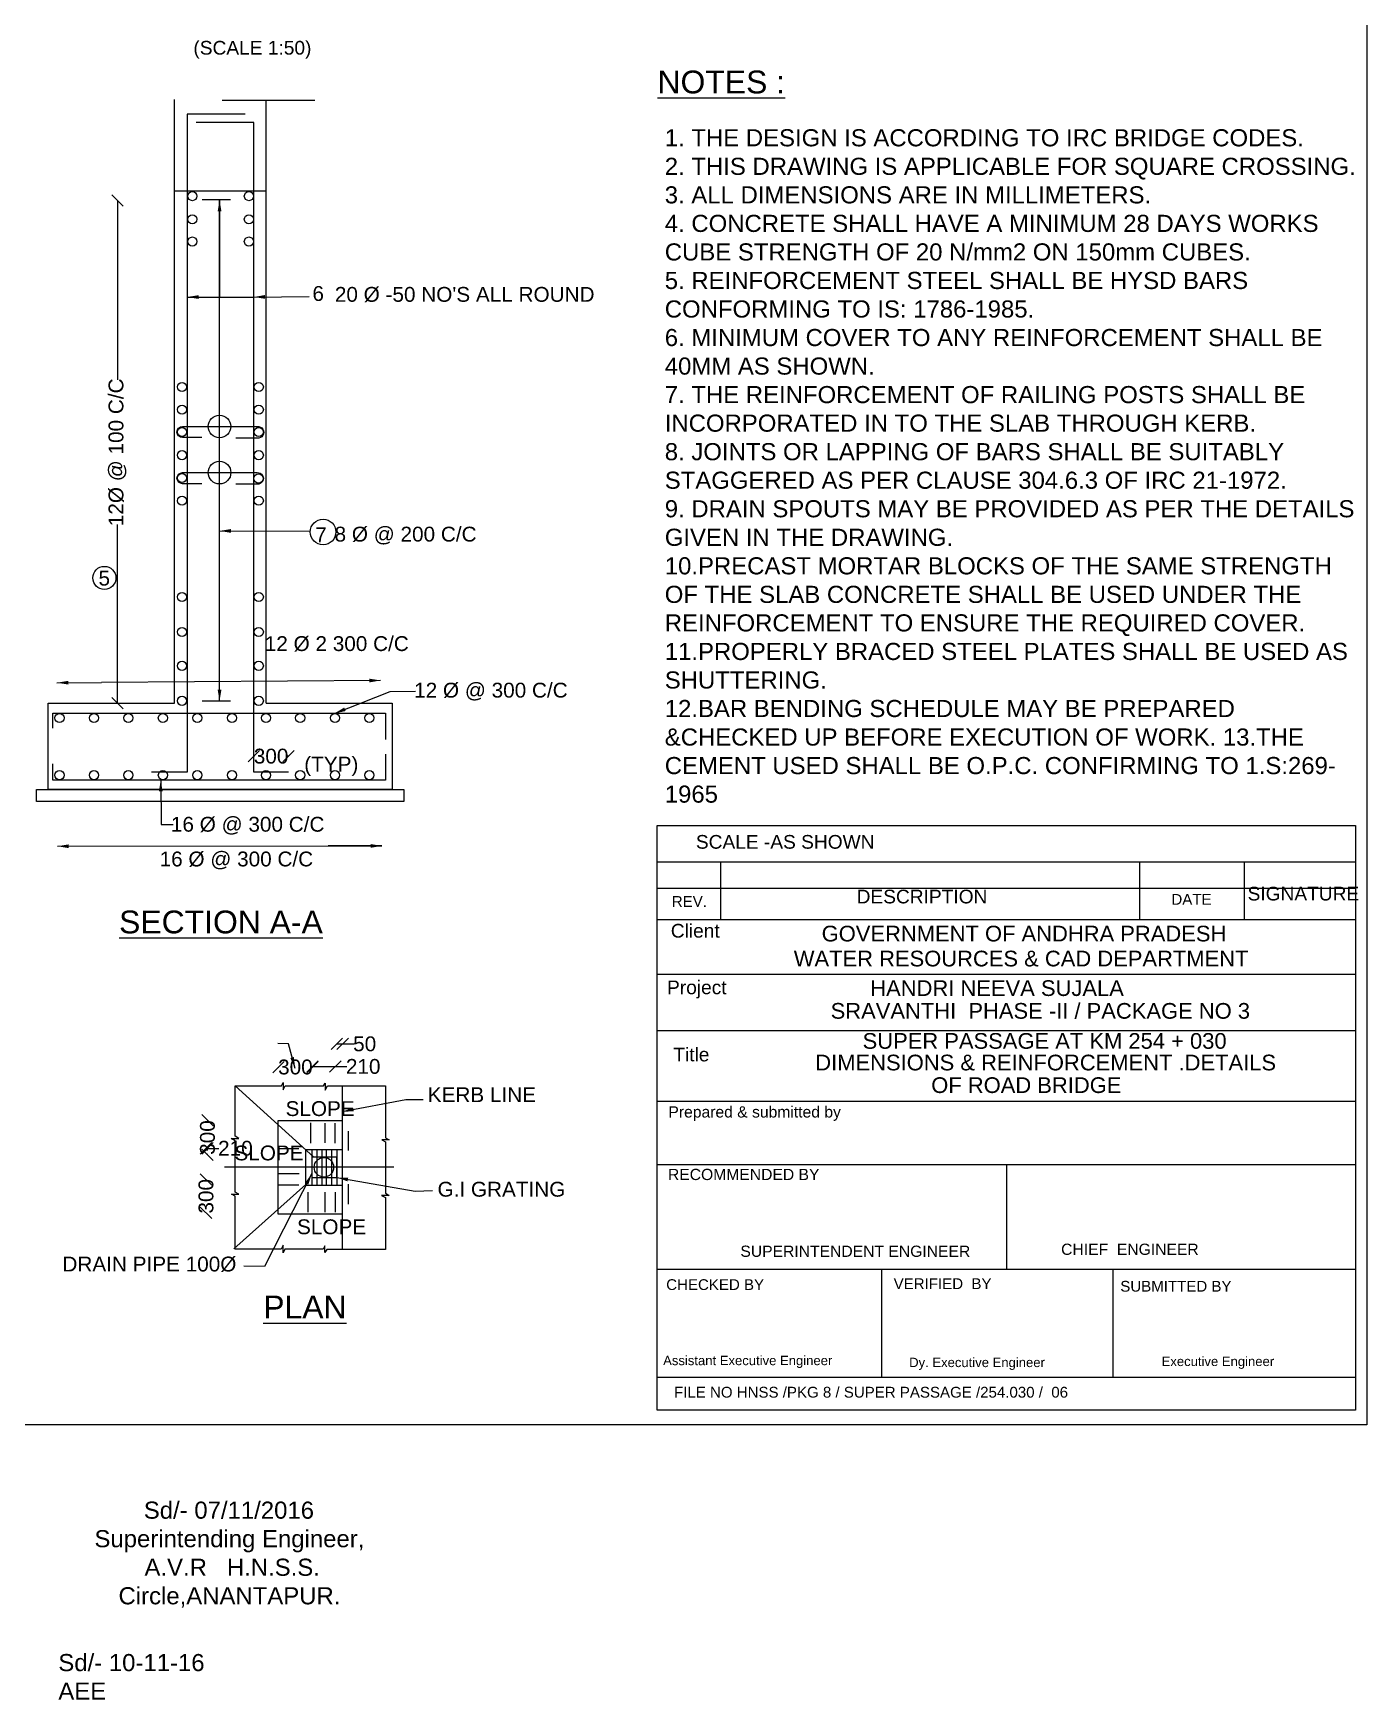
# Model space of a CAD drawing. Header units: millimetres. Extents: x 5124 to 2776411, y 2311 to 44880200.
# Drawn here: x 2764729 to 2776411, y 44857106 to 44871707 of the extents above; entities that cross this region are included whole.
import ezdxf

# ---------------------------------------------------------------- set-up
doc = ezdxf.new("R2010")
doc.units = ezdxf.units.MM
doc.header["$MEASUREMENT"] = 0
for name, color, linetype in [('DIMENSION', 7, 'Continuous'), ('DRAWING', 2, 'Continuous'), ('TEXT', 7, 'Continuous')]:
    doc.layers.add(name, color=color, linetype=linetype)
doc.styles.get("Standard").update_dxf_attribs({"font": 'arial.ttf', "height": 130})
doc.dimstyles.get("Standard").update_dxf_attribs({"dimtxt": 130, "dimasz": 100, "dimexe": 0.18, "dimexo": 0.0625, "dimgap": 0.09, "dimtad": 0, "dimdec": 0, "dimzin": 0, "dimdsep": 46, "dimtxsty": 'Standard', "dimblk": 'OBLIQUE', "dimcen": 0.09, "dimse1": 1, "dimse2": 1, "dimadec": 0, "dimazin": 0, "dimtfac": 1, "dimtdec": 0, "dimtofl": 0, "dimtmove": 0, "dimatfit": 3, "dimfxl": 1, "dimtolj": 1, "dimtzin": 0, "dimarcsym": 0})

# ---------------------------------------------------------------- blocks, each defined once
blk = doc.blocks.new('_Oblique')
at = {"color": 0, "linetype": 'ByBlock', "lineweight": -2}
blk.add_line((-0.5, -0.5), (0.5, 0.5), dxfattribs=at)
blk = doc.blocks.new('*D35')
at = {"layer": 'Defpoints', "color": 0, "transparency": 16777216}
for p in [(2766660, 44865350), (2766964, 44865373), (2766964, 44865350)]:
    blk.add_point(p, dxfattribs=at)
at = {"layer": 'DIMENSION', "color": 0, "lineweight": -2, "transparency": 16777216}
for p, q in [((2766660, 44865373), (2766668, 44865373)), ((2766964, 44865373), (2766955, 44865373))]:
    blk.add_line(p, q, dxfattribs=at)
at = {"layer": 'DIMENSION', "color": 0, "lineweight": -2, "transparency": 16777216, "xscale": 100, "yscale": 100, "zscale": 100, "rotation": 180}
blk.add_blockref('_Oblique', (2766660, 44865373), dxfattribs=at)
at = {"layer": 'DIMENSION', "color": 0, "lineweight": -2, "transparency": 16777216, "xscale": 100, "yscale": 100, "zscale": 100}
blk.add_blockref('_Oblique', (2766964, 44865373), dxfattribs=at)
at = {"layer": 'DIMENSION', "color": 0, "transparency": 16777216, "insert": (2766812, 44865373), "char_height": 130, "attachment_point": 5}
blk.add_mtext('\\A1;300', dxfattribs=at)
blk = doc.blocks.new('*D36')
at = {"layer": 'Defpoints', "color": 0, "transparency": 16777216}
for p in [(2765466, 44870242), (2765532, 44870242), (2765517, 44865838)]:
    blk.add_point(p, dxfattribs=at)
at = {"layer": 'DIMENSION', "color": 0, "lineweight": -2, "transparency": 16777216}
for p, q in [((2765466, 44870242), (2765466, 44868670)), ((2765466, 44865838), (2765466, 44867402))]:
    blk.add_line(p, q, dxfattribs=at)
at = {"layer": 'DIMENSION', "color": 0, "lineweight": -2, "transparency": 16777216, "xscale": 100, "yscale": 100, "zscale": 100}
for p, rotation in [((2765466, 44870242), 90), ((2765466, 44865838), 270)]:
    blk.add_blockref('_Oblique', p, dxfattribs=dict(at, rotation=rotation))
at = {"layer": 'DIMENSION', "color": 0, "transparency": 16777216, "insert": (2765466, 44868036), "char_height": 130, "attachment_point": 5, "rotation": 90}
blk.add_mtext('\\A1;12Ø @ 100 C/C', dxfattribs=at)
blk = doc.blocks.new('*D37')
at = {"layer": 'Defpoints', "color": 0, "transparency": 16777216}
for p in [(2766876, 44862649), (2766876, 44862649), (2767174, 44862654)]:
    blk.add_point(p, dxfattribs=at)
at = {"layer": 'DIMENSION', "color": 0, "lineweight": -2, "transparency": 16777216}
for p, q in [((2766876, 44862649), (2766881, 44862649)), ((2767174, 44862649), (2767168, 44862649))]:
    blk.add_line(p, q, dxfattribs=at)
at = {"layer": 'DIMENSION', "color": 0, "lineweight": -2, "transparency": 16777216, "xscale": 100, "yscale": 100, "zscale": 100, "rotation": 180}
blk.add_blockref('_Oblique', (2766876, 44862649), dxfattribs=at)
at = {"layer": 'DIMENSION', "color": 0, "lineweight": -2, "transparency": 16777216, "xscale": 100, "yscale": 100, "zscale": 100}
blk.add_blockref('_Oblique', (2767174, 44862649), dxfattribs=at)
at = {"layer": 'DIMENSION', "color": 0, "transparency": 16777216, "insert": (2767025, 44862649), "char_height": 130, "attachment_point": 5}
blk.add_mtext('\\A1;300', dxfattribs=at)
blk = doc.blocks.new('*D38')
at = {"layer": 'Defpoints', "color": 0, "transparency": 16777216}
for p in [(2767174, 44862649), (2767375, 44862654), (2767375, 44862649)]:
    blk.add_point(p, dxfattribs=at)
at = {"layer": 'DIMENSION', "color": 0, "lineweight": -2, "transparency": 16777216}
for p, q in [((2767174, 44862654), (2767375, 44862654)), ((2767375, 44862654), (2767475, 44862654))]:
    blk.add_line(p, q, dxfattribs=at)
at = {"layer": 'DIMENSION', "color": 0, "lineweight": -2, "transparency": 16777216, "xscale": 100, "yscale": 100, "zscale": 100, "rotation": 180}
blk.add_blockref('_Oblique', (2767174, 44862654), dxfattribs=at)
at = {"layer": 'DIMENSION', "color": 0, "lineweight": -2, "transparency": 16777216, "xscale": 100, "yscale": 100, "zscale": 100}
blk.add_blockref('_Oblique', (2767375, 44862654), dxfattribs=at)
at = {"layer": 'DIMENSION', "color": 0, "transparency": 16777216, "insert": (2767619, 44862654), "char_height": 130, "attachment_point": 5}
blk.add_mtext('\\A1;210', dxfattribs=at)
blk = doc.blocks.new('*D39')
at = {"layer": 'Defpoints', "color": 0, "transparency": 16777216}
for p in [(2767439, 44862852), (2767388, 44862602), (2767439, 44862601)]:
    blk.add_point(p, dxfattribs=at)
at = {"layer": 'DIMENSION', "color": 0, "lineweight": -2, "transparency": 16777216}
for p, q in [((2767388, 44862852), (2767439, 44862852)), ((2767439, 44862852), (2767539, 44862852))]:
    blk.add_line(p, q, dxfattribs=at)
at = {"layer": 'DIMENSION', "color": 0, "lineweight": -2, "transparency": 16777216, "xscale": 100, "yscale": 100, "zscale": 100, "rotation": 180}
blk.add_blockref('_Oblique', (2767388, 44862852), dxfattribs=at)
at = {"layer": 'DIMENSION', "color": 0, "lineweight": -2, "transparency": 16777216, "xscale": 100, "yscale": 100, "zscale": 100}
blk.add_blockref('_Oblique', (2767439, 44862852), dxfattribs=at)
at = {"layer": 'DIMENSION', "color": 0, "transparency": 16777216, "insert": (2767632, 44862852), "char_height": 130, "attachment_point": 5}
blk.add_mtext('\\A1;50', dxfattribs=at)
blk = doc.blocks.new('*D40')
at = {"layer": 'Defpoints', "color": 0, "transparency": 16777216}
for p in [(2766212, 44862183), (2766255, 44862183), (2766217, 44861880)]:
    blk.add_point(p, dxfattribs=at)
at = {"layer": 'DIMENSION', "color": 0, "lineweight": -2, "transparency": 16777216}
for p, q in [((2766255, 44862183), (2766255, 44862175)), ((2766255, 44861880), (2766255, 44861888))]:
    blk.add_line(p, q, dxfattribs=at)
at = {"layer": 'DIMENSION', "color": 0, "lineweight": -2, "transparency": 16777216, "xscale": 100, "yscale": 100, "zscale": 100}
for p, rotation in [((2766255, 44862183), 90), ((2766255, 44861880), 270)]:
    blk.add_blockref('_Oblique', p, dxfattribs=dict(at, rotation=rotation))
at = {"layer": 'DIMENSION', "color": 0, "transparency": 16777216, "insert": (2766255, 44862032), "char_height": 130, "attachment_point": 5, "rotation": 90}
blk.add_mtext('\\A1;300', dxfattribs=at)
blk = doc.blocks.new('*D41')
at = {"layer": 'Defpoints', "color": 0, "transparency": 16777216}
for p in [(2766255, 44861664), (2766242, 44861371), (2766252, 44861371)]:
    blk.add_point(p, dxfattribs=at)
at = {"layer": 'DIMENSION', "color": 0, "lineweight": -2, "transparency": 16777216}
for p, q in [((2766242, 44861664), (2766242, 44861661)), ((2766242, 44861371), (2766242, 44861374))]:
    blk.add_line(p, q, dxfattribs=at)
at = {"layer": 'DIMENSION', "color": 0, "lineweight": -2, "transparency": 16777216, "xscale": 100, "yscale": 100, "zscale": 100}
for p, rotation in [((2766242, 44861664), 90), ((2766242, 44861371), 270)]:
    blk.add_blockref('_Oblique', p, dxfattribs=dict(at, rotation=rotation))
at = {"layer": 'DIMENSION', "color": 0, "transparency": 16777216, "insert": (2766242, 44861517), "char_height": 130, "attachment_point": 5, "rotation": 90}
blk.add_mtext('\\A1;300', dxfattribs=at)
blk = doc.blocks.new('*D42')
at = {"layer": 'Defpoints', "color": 0, "transparency": 16777216}
for p in [(2766255, 44861937), (2766255, 44861880), (2766242, 44861657)]:
    blk.add_point(p, dxfattribs=at)
at = {"layer": 'DIMENSION', "color": 0, "lineweight": -2, "transparency": 16777216}
for p, q in [((2766242, 44861937), (2766255, 44861937)), ((2766255, 44861937), (2766355, 44861937))]:
    blk.add_line(p, q, dxfattribs=at)
at = {"layer": 'DIMENSION', "color": 0, "lineweight": -2, "transparency": 16777216, "xscale": 100, "yscale": 100, "zscale": 100, "rotation": 180}
blk.add_blockref('_Oblique', (2766242, 44861937), dxfattribs=at)
at = {"layer": 'DIMENSION', "color": 0, "lineweight": -2, "transparency": 16777216, "xscale": 100, "yscale": 100, "zscale": 100}
blk.add_blockref('_Oblique', (2766255, 44861937), dxfattribs=at)
at = {"layer": 'DIMENSION', "color": 0, "transparency": 16777216, "insert": (2766499, 44861937), "char_height": 130, "attachment_point": 5}
blk.add_mtext('\\A1;210', dxfattribs=at)

msp = doc.modelspace()

# ---------------------------------------------------------------- linework, layer by layer
at = {"layer": 'DIMENSION', "color": 0}
msp.add_lwpolyline([(2770195.6, 44864767.1), (2776312.9, 44864767.1), (2776312.9, 44859644.1), (2770195.6, 44859644.1)], close=True, dxfattribs=at)
for points in [[(2770195.6, 44864446.5), (2776312.9, 44864446.5)], [(2770749.5, 44864446.5), (2770749.5, 44863941.2)], [(2774421.1, 44864446.5), (2774421.1, 44863941.2)], [(2775338.4, 44864446.5), (2775338.4, 44863941.2)], [(2770195.6, 44864217.7), (2776312.9, 44864217.7)], [(2770195.6, 44863941.2), (2776312.9, 44863941.2)], [(2770195.6, 44863464.5), (2776312.9, 44863464.5)], [(2770195.6, 44862968.7), (2776312.9, 44862968.7)], [(2770195.6, 44862349), (2776312.9, 44862349)], [(2770195.6, 44861796), (2776312.9, 44861796)], [(2773254.2, 44861796), (2773254.2, 44860877)], [(2770195.6, 44860877), (2776312.9, 44860877)], [(2772159.8, 44860877), (2772159.8, 44859933.1)], [(2774187.3, 44860877), (2774187.3, 44859933.1)], [(2770195.6, 44859933.1), (2776312.9, 44859933.1)]]:
    msp.add_lwpolyline(points, dxfattribs=at)
for centre, radius in [((2766360.4, 44868261.8), 98.4), ((2766360.4, 44867857.9), 99.4), ((2767267.6, 44867338), 112), ((2765351.4, 44866935.7), 101)]:
    msp.add_circle(centre, radius, dxfattribs=at)
at = {"layer": 'DRAWING', "color": 0}
for points in [[(2736419, 44880200.3), (2776410.7, 44880200.3), (2776410.7, 44859515.4), (2736419, 44859515.4)], [(2764757.3, 44865081.5), (2767975.5, 44865081.5), (2767975.5, 44864976.9), (2764757.3, 44864976.9)], [(2767435.6, 44861610.7), (2767117.5, 44861610.7), (2767117.5, 44861927.4), (2767435.6, 44861927.4)], [(2767386.6, 44861860.5), (2767169.3, 44861860.5), (2767169.3, 44861681.2), (2767386.6, 44861681.2)]]:
    msp.add_lwpolyline(points, close=True, dxfattribs=at)
for points in [[(2765965.9, 44865837.9), (2765965.9, 44871127)], [(2766381.9, 44871122.2), (2767193.9, 44871122.2)], [(2766767.5, 44865837.9), (2766767.5, 44871122.2)], [(2766584.6, 44870998.8), (2766076.9, 44870998.8), (2766076.9, 44865232.9), (2765763.2, 44865232.9)], [(2766965.1, 44865233), (2766659.5, 44865233), (2766659.5, 44870927.1), (2766155.8, 44870927.1)], [(2766767.5, 44870322.9), (2765965.9, 44870322.9)], [(2766455.9, 44870247.4), (2766208.5, 44870247.4)], [(2766767.5, 44865837.9), (2767874.2, 44865837.9), (2767874.2, 44865081.5), (2764857.8, 44865081.5), (2764857.8, 44865837.9), (2765965.9, 44865837.9)], [(2766455.9, 44865855.7), (2766208.5, 44865855.7)], [(2764899.2, 44865617.8), (2764899.2, 44865749.7), (2767815.7, 44865749.7), (2767815.7, 44865518.5)], [(2767815.7, 44865391), (2767815.7, 44865164.1), (2764899, 44865164.1), (2764899, 44865306.5)], [(2766495.9, 44862484), (2766904.1, 44862484), (2766918.2, 44862514.1), (2766918.2, 44862451.1), (2766933.9, 44862484), (2767270.4, 44862484), (2767286.9, 44862508.1), (2767286.9, 44862447.1), (2767306.6, 44862484), (2767815.5, 44862484), (2767815.5, 44862029.1), (2767847.3, 44862011.1), (2767780.9, 44862011.1), (2767815.5, 44861995), (2767815.5, 44861543.9), (2767845.2, 44861523.2), (2767777.9, 44861523.2), (2767815.5, 44861506.3), (2767815.5, 44861051.3), (2767301.6, 44861051.3), (2767283.5, 44861023.2), (2767283.5, 44861082.4), (2767267.5, 44861052.4), (2766932.3, 44861052.4), (2766916.5, 44861020.3), (2766916.5, 44861088), (2766899, 44861052.4), (2766497.3, 44861052.4), (2766497.3, 44861518.5), (2766463.9, 44861535.5), (2766529.2, 44861535.5), (2766497.3, 44861554.3), (2766497.3, 44862002.6), (2766462, 44862022.4), (2766529.1, 44862022.4), (2766497.3, 44862042.6), (2766495.9, 44862484)], [(2767186.6, 44861860.5), (2766495.9, 44862484)], [(2767435.6, 44862484), (2767435.6, 44861051.3)], [(2767435.6, 44862178.6), (2766870.8, 44862178.6), (2766870.8, 44861364.1), (2767435.6, 44861364.1)], [(2767156.6, 44862160.6), (2767156.6, 44861983.4)], [(2767283.4, 44862158.6), (2767283.4, 44861985.4)], [(2767372.5, 44861981.2), (2767372.5, 44862156.3)], [(2767487.3, 44862088.4), (2767487.3, 44861917.6)], [(2766870.8, 44861934.2), (2767054.9, 44861934.2)], [(2767169.3, 44861927.4), (2767169.3, 44861610.7)], [(2767211.9, 44861927.4), (2767211.9, 44861610.7)], [(2767256.2, 44861927.4), (2767256.2, 44861610.7)], [(2767295.6, 44861927.4), (2767295.6, 44861610.7)], [(2767340.6, 44861927.4), (2767340.6, 44861610.7)], [(2767386.6, 44861927.4), (2767386.6, 44861610.7)], [(2766404.4, 44861773.6), (2767886.9, 44861773.6)], [(2766870.8, 44861716.1), (2767056.7, 44861716.1)], [(2766486.5, 44861057.3), (2767117.5, 44861620.6)], [(2766870.8, 44861616.3), (2767054.9, 44861616.3)], [(2767132.5, 44861552.7), (2767132.5, 44861379.1)], [(2767283.7, 44861552.7), (2767283.7, 44861379.1)], [(2767372.1, 44861552.7), (2767372.1, 44861379.1)], [(2767487.9, 44861622.4), (2767487.9, 44861448.2)]]:
    msp.add_lwpolyline(points, dxfattribs=at)
for points in [[(2766206, 44868164.7), (2766036.1, 44868164.7, -1), (2766036.1, 44868261.8), (2766690.5, 44868261.8, -1.1387704), (2766690.5, 44868160.5), (2766504.2, 44868160.5)], [(2766206, 44867760.8), (2766036.1, 44867760.8, -1), (2766036.1, 44867857.9), (2766690.5, 44867857.9, -1.0635344), (2766690.5, 44867756.6), (2766504.2, 44867756.6)]]:
    msp.add_lwpolyline(points, format="xyb", dxfattribs=at)
for centre, radius in [((2766122, 44870280.9), 40), ((2766617.5, 44870280.9), 40), ((2766122, 44870078.3), 40), ((2766617.5, 44870078.3), 40), ((2766122, 44869882.8), 40), ((2766617.5, 44869882.8), 40), ((2766031.9, 44868608.7), 40), ((2766704.1, 44868608.7), 40), ((2766031.9, 44868409.8), 40), ((2766704.1, 44868409.8), 40), ((2766031.9, 44868213.1), 40), ((2766704.1, 44868213.1), 40), ((2766031.9, 44868010.8), 40), ((2766704.1, 44868010.8), 40), ((2766031.9, 44867810.6), 40), ((2766701.5, 44867806.6), 40), ((2766031.9, 44867611.4), 40), ((2766704.1, 44867611.4), 40), ((2766031.9, 44866768.3), 40), ((2766704.1, 44866768.3), 40), ((2766031.9, 44866461.7), 40), ((2766704.1, 44866461.7), 40), ((2766031.9, 44866165.3), 40), ((2766704.1, 44866165.3), 40), ((2766031.9, 44865858.6), 40), ((2766704.1, 44865858.6), 40), ((2764958.3, 44865708.1), 40), ((2765260.4, 44865708.1), 40), ((2765561.8, 44865708.1), 40), ((2765864, 44865708.1), 40), ((2766165, 44865708.1), 40), ((2766468.8, 44865708.1), 40), ((2766766.9, 44865708.1), 40), ((2767066.9, 44865708.1), 40), ((2767371.4, 44865708.1), 40), ((2767672.6, 44865708.1), 40), ((2764958.3, 44865207.3), 40), ((2765260.4, 44865207.3), 40), ((2765561.8, 44865207.3), 40), ((2765864, 44865207.3), 40), ((2766165, 44865207.3), 40), ((2766468.8, 44865207.3), 40), ((2766766.9, 44865207.3), 40), ((2767066.9, 44865207.3), 40), ((2767371.4, 44865207.3), 40), ((2767672.6, 44865207.3), 40), ((2767274.7, 44861771), 85.2)]:
    msp.add_circle(centre, radius, dxfattribs=at)

# ---------------------------------------------------------------- texts
at = {"layer": 'DIMENSION', "color": 0}
for s, p in [('SCALE -AS SHOWN', (2770533.8, 44864562.6)), ('DESCRIPTION ', (2771942.2, 44864083.4)), ('SIGNATURE', (2775367.4, 44864108.9)), ('Client', (2770314, 44863783.5)), ('Project', (2770281.2, 44863287.6)), ('Title', (2770335.8, 44862699.1))]:
    msp.add_text(s, height=120, dxfattribs=at).set_placement(p)
at = {"layer": 'DIMENSION', "color": 0, "insert": (2770261.1, 44870867.1), "char_height": 150, "width": 6062.051, "attachment_point": 1}
msp.add_mtext('1. THE DESIGN IS ACCORDING TO IRC BRIDGE CODES. \\P2. THIS DRAWING IS APPLICABLE FOR SQUARE CROSSING. \\P3. ALL DIMENSIONS ARE IN MILLIMETERS. \\P4. CONCRETE SHALL HAVE A MINIMUM 28 DAYS WORKS CUBE STRENGTH OF 20 N/mm2 ON 150mm CUBES. \\P5. REINFORCEMENT STEEL SHALL BE HYSD BARS CONFORMING TO IS: 1786-1985. \\P6. MINIMUM COVER TO ANY REINFORCEMENT SHALL BE 40MM AS SHOWN. \\P7. THE REINFORCEMENT OF RAILING POSTS SHALL BE INCORPORATED IN TO THE SLAB THROUGH KERB. \\P8. JOINTS OR LAPPING OF BARS SHALL BE SUITABLY STAGGERED AS PER CLAUSE 304.6.3 OF IRC 21-1972. \\P9. DRAIN SPOUTS MAY BE PROVIDED AS PER THE DETAILS GIVEN IN THE DRAWING. \\P10.PRECAST MORTAR BLOCKS OF THE SAME STRENGTH OF THE SLAB CONCRETE SHALL BE USED UNDER THE REINFORCEMENT TO ENSURE THE REQUIRED COVER. \\P11.PROPERLY BRACED STEEL PLATES SHALL BE USED AS SHUTTERING. \\P12.BAR BENDING SCHEDULE MAY BE PREPARED &CHECKED UP BEFORE EXECUTION OF WORK. 13.THE CEMENT USED SHALL BE O.P.C. CONFIRMING TO 1.S:269- 1965 ', dxfattribs=at)
at = {"layer": 'TEXT', "color": 0}
for s, height, p in [('(SCALE 1:50)', 120, (2766131.3, 44871520.9)), ('%%UNOTES :', 200, (2770197.5, 44871180.9)), ('6', 130, (2767174.2, 44869362.5)), ("20 Ø -50 NO'S ALL ROUND", 130, (2767370.7, 44869354.9)), ('7', 130, (2767198.1, 44867248.2)), (' 8 Ø @ 200 C/C', 130, (2767317.7, 44867254.1)), ('5', 130, (2765299.9, 44866868.3)), ('12 Ø 2 300 C/C', 130, (2766756.7, 44866294.8)), ('12 Ø @ 300 C/C', 130, (2768065.3, 44865886.8)), ('(TYP)', 130, (2767102.6, 44865238.7)), ('16 Ø @ 300 C/C', 130, (2765934.3, 44864711.8)), ('16 Ø @ 300 C/C', 130, (2765835.4, 44864407.5)), ('DATE ', 94.41, (2774700, 44864071.6)), ('%%USECTION A-A', 200, (2765480.3, 44863820.6)), ('REV.', 94.41, (2770323, 44864053.1)), ('GOVERNMENT OF ANDHRA PRADESH ', 137.612, (2771635.6, 44863750)), ('WATER RESOURCES & CAD DEPARTMENT ', 137.612, (2771391.5, 44863531.2)), ('HANDRI NEEVA SUJALA ', 137.612, (2772061.5, 44863272.1)), ('SRAVANTHI  PHASE -II / PACKAGE NO 3', 137.612, (2771714.4, 44863072.8)), ('SUPER PASSAGE AT KM 254 + 030', 137.612, (2771994.5, 44862809.5)), ('DIMENSIONS & REINFORCEMENT .DETAILS', 137.612, (2771579.9, 44862620)), ('OF ROAD BRIDGE ', 137.612, (2772595.9, 44862422)), ('KERB LINE', 130, (2768184.7, 44862341.9)), ('SLOPE', 130, (2766938.8, 44862220.2)), ('Prepared & submitted by', 98.295, (2770293, 44862207.2)), ('SLOPE', 130, (2766491, 44861831.6)), ('RECOMMENDED BY ', 98.295, (2770289, 44861659.1)), ('G.I GRATING', 130, (2768270.3, 44861513.7)), ('SLOPE', 130, (2767039.1, 44861184.7)), ('CHIEF  ENGINEER ', 98.295, (2773733.7, 44861003.5)), ('DRAIN PIPE 100Ø', 130, (2764983.9, 44860858.2)), ('SUPERINTENDENT ENGINEER ', 98.295, (2770923.6, 44860986.2)), ('CHECKED BY ', 94.408, (2770273.7, 44860695.7)), ('VERIFIED  BY ', 94.408, (2772266.5, 44860703.7)), ('SUBMITTED BY ', 94.408, (2774252, 44860681.3)), ('%%UPLAN', 200, (2766743.4, 44860446.4)), ('Assistant Executive Engineer ', 81.912, (2770247, 44860037.1)), ('Dy. Executive Engineer ', 81.912, (2772402.2, 44860020.3)), (' Executive Engineer ', 81.912, (2774582.4, 44860029.4)), ('FILE NO HNSS /PKG 8 / SUPER PASSAGE /254.030 /  06', 94.408, (2770342.2, 44859752.9))]:
    msp.add_text(s, height=height, dxfattribs=at).set_placement(p)
at = {"layer": 'TEXT', "color": 0, "char_height": 150, "attachment_point": 1}
for s, insert, width in [('\\pi1033.8;Sd/- 07/11/2016 \\P\\pi601.48;Superintending Engineer,\\P\\pi981.45; A.V.R   H.N.S.S. \\P\\pi812.11;Circle,ANANTAPUR.', (2764663.1, 44858841.6), 3539.939), ('\\A1;Sd/- 10-11-16\\PAEE', (2764948, 44857506), 1258.22)]:
    msp.add_mtext(s, dxfattribs=dict(at, insert=insert, width=width))

# ---------------------------------------------------------------- dimensions: what is measured, and where the dimension line sits
at = {"layer": 'DIMENSION', "color": 0}
dim = msp.add_linear_dim(base=(2765465.8, 44870241.8), p1=(2765516.6, 44865837.9), p2=(2765532.4, 44870241.8), angle=90, text='12Ø @ 100 C/C', dimstyle='Standard', dxfattribs=at)
dim.commit()
dim.dimension.update_dxf_attribs({"geometry": '*D36', "text_midpoint": (2765465.8, 44868036), "dimtype": 160})
for base, p1, p2, text, picture, middle in [((2766963.8, 44865373), (2766659.5, 44865350.2), (2766963.8, 44865350.2), '300', '*D35', (2766811.7, 44865373)), ((2767438.7, 44862852.1), (2767387.7, 44862602.2), (2767438.7, 44862600.7), '50', '*D39', (2767631.7, 44862852.1)), ((2766876.2, 44862649.1), (2767173.6, 44862653.5), (2766876.2, 44862649.1), '300', '*D37', (2767024.9, 44862649.1)), ((2767374.9, 44862653.5), (2767173.6, 44862649.1), (2767374.9, 44862649.1), '210', '*D38', (2767619.5, 44862653.5)), ((2766254.7, 44861937.4), (2766242.3, 44861656.6), (2766254.7, 44861880.3), '210', '*D42', (2766499.3, 44861937.4))]:
    dim = msp.add_linear_dim(base=base, p1=p1, p2=p2, text=text, dimstyle='Standard', dxfattribs=at)
    dim.commit()
    dim.dimension.update_dxf_attribs({"geometry": picture, "text_midpoint": middle})
for base, p1, p2, picture, middle in [((2766254.7, 44862182.9), (2766217.4, 44861880.3), (2766212.5, 44862182.9), '*D40', (2766254.7, 44862031.6)), ((2766242.3, 44861370.9), (2766254.7, 44861663.6), (2766252.2, 44861370.9), '*D41', (2766242.3, 44861517.2))]:
    dim = msp.add_linear_dim(base=base, p1=p1, p2=p2, angle=90, text='300', dimstyle='Standard', dxfattribs=at)
    dim.commit()
    dim.dimension.update_dxf_attribs({"geometry": picture, "text_midpoint": middle})

# ---------------------------------------------------------------- leaders
for points in [[(2766076.9, 44869396.5), (2766659.5, 44869396.5)], [(2766659.5, 44869396.5), (2767145.7, 44869401.7)], [(2766360.4, 44867347.2), (2767156.3, 44867345.2)], [(2764936.2, 44866016.8), (2765326.6, 44866019.3)], [(2767771.6, 44866036.9), (2765326.6, 44866019.3)], [(2767366.2, 44865747.8), (2767854.8, 44865939.2), (2768078.2, 44865941.9)], [(2765844.7, 44865164.1), (2765848.4, 44864775.3), (2765955.4, 44864774.6)], [(2767783.1, 44864587.1), (2767313.2, 44864586.6)], [(2764939.8, 44864583.9), (2767783.1, 44864587.1)], [(2767022.8, 44862636.5), (2766963.7, 44862851.6), (2766871.5, 44862855.9)], [(2767435.6, 44862258.5), (2767992.9, 44862364.4), (2768143.1, 44862364.4)], [(2767169.3, 44861715.8), (2766753.1, 44860901.7), (2766572.2, 44860903.3)], [(2767386.6, 44861681.2), (2768074.1, 44861560.7), (2768226, 44861567.8)]]:
    msp.add_leader(points, dimstyle='Standard', override={"dimgap": 0.09, "dimtad": 0}, dxfattribs=at)
at = {"layer": 'DRAWING', "color": 0}
for points, override in [([(2766360.4, 44865855.7), (2766360.4, 44870247.4)], {"dimgap": 0.09, "dimtad": 0}), ([(2766360.4, 44870247.4), (2766360.4, 44869396.7)], {"dimasz": 100, "dimgap": 0.09, "dimtad": 0})]:
    msp.add_leader(points, dimstyle='Standard', override=override, dxfattribs=at)

doc.saveas('drawing.dxf')
